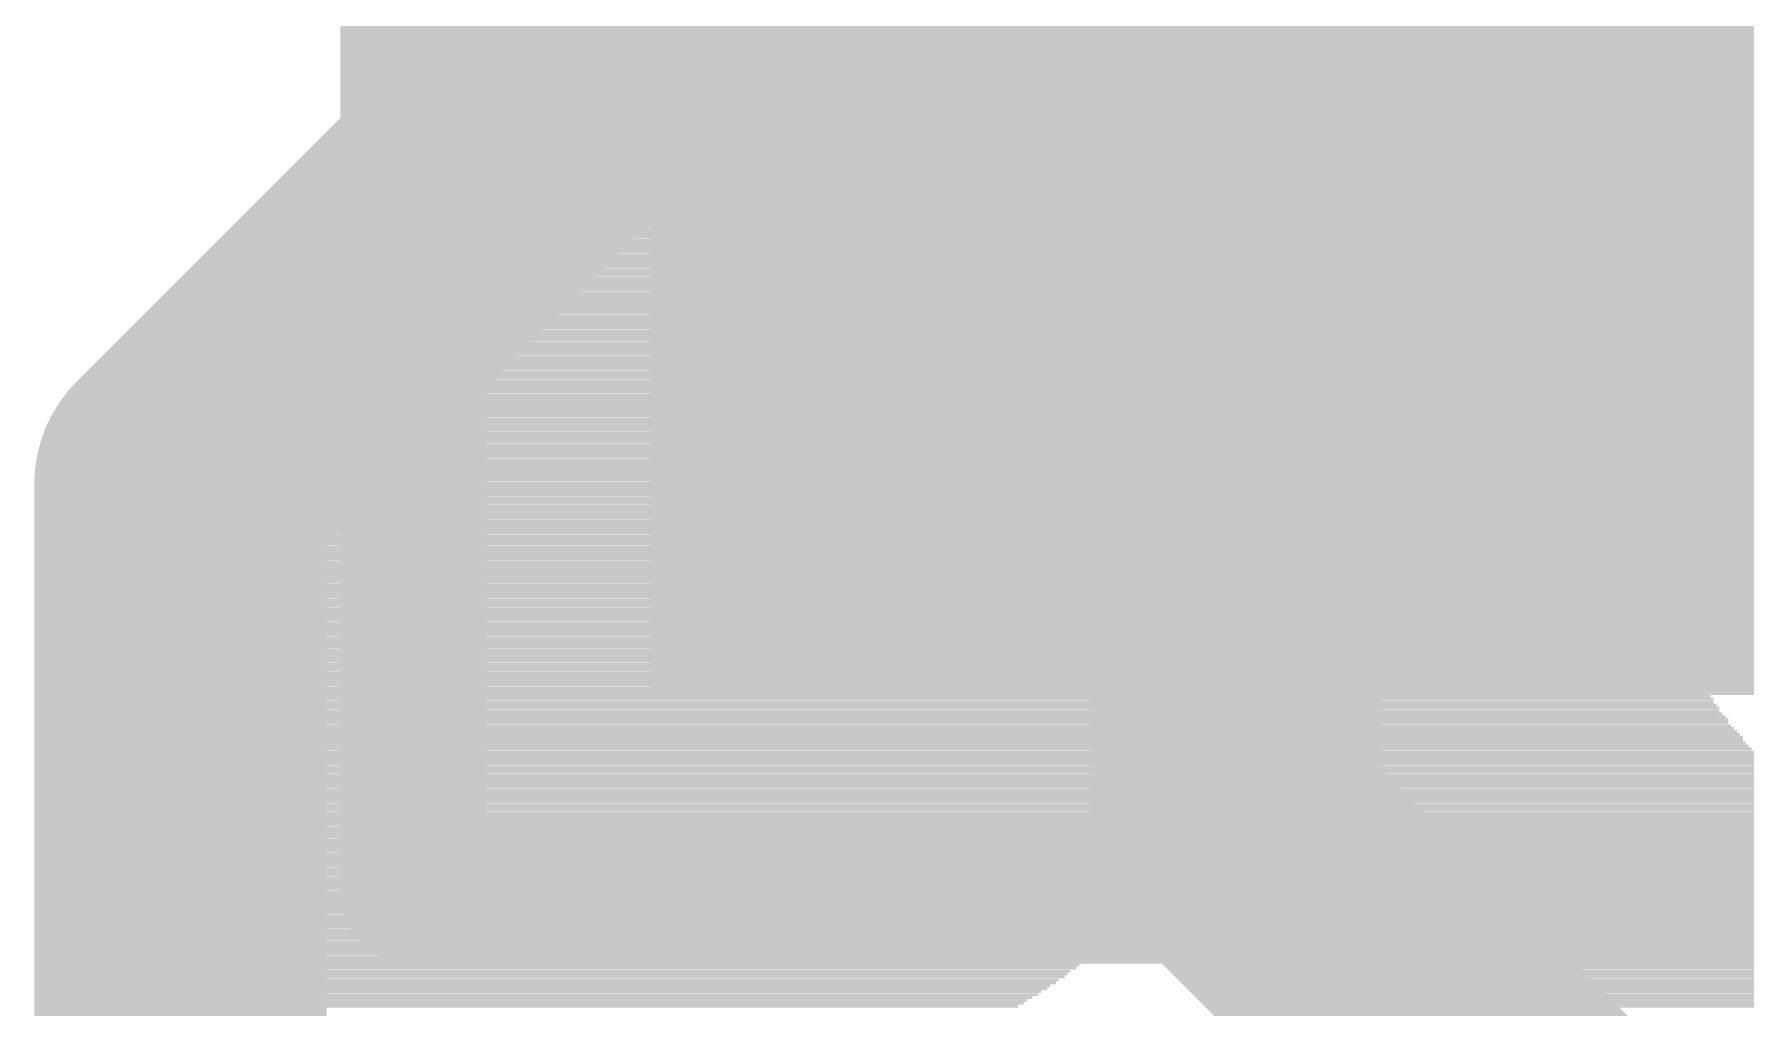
# Model space of a CAD drawing. Extents: x -0.1 to 38.1, y -0.1 to 36.4.
# Drawn here: x 6.223 to 7.71, y 25.472 to 26.318 of the extents above; entities that cross this region are included whole.
import ezdxf

# ---------------------------------------------------------------- set-up
doc = ezdxf.new("R2010")
doc.units = 0
for name, color, linetype in [('16', 132, 'CONTINUOUS'), ('21', 40, 'CONTINUOUS'), ('22', 6, 'CONTINUOUS'), ('52', 253, 'CONTINUOUS')]:
    doc.layers.add(name, color=color, linetype=linetype)

# ---------------------------------------------------------------- blocks, each defined once
blk = doc.blocks.new('RECT')
blk.add_solid([(-0.5, -0.5), (0.5, -0.5), (-0.5, 0.5), (0.5, 0.5)])

msp = doc.modelspace()

# ---------------------------------------------------------------- linework, layer by layer
at = {"layer": '16', "const_width": 0.254}
for points in [[(6.35, 25.927), (7.267, 26.844)], [(7.267, 26.844), (7.267, 25.626)], [(6.35, 22.733), (6.35, 25.927)], [(7.267, 25.626), (7.874, 25.019)]]:
    msp.add_lwpolyline(points, dxfattribs=at)
at = {"layer": '16', "const_width": 0.127}
for points in [[(6.4135, 25.927, 1), (6.2865, 25.927)], [(6.3051, 25.9719, 1), (6.3949, 25.8821)], [(7.3119, 25.6709, 1), (7.2221, 25.5811)], [(7.2035, 25.626, 1), (7.3305, 25.626)]]:
    msp.add_lwpolyline(points, format="xyb", dxfattribs=at)
at = {"layer": '22', "const_width": 0.127}
for points in [[(6.5525, 28.114), (6.5525, 25.574)], [(6.5525, 25.574), (10.2355, 25.574)]]:
    msp.add_lwpolyline(points, dxfattribs=at)
at = {"layer": '22', "const_width": 0.0635}
for points in [[(6.5525, 25.6058, 1), (6.5525, 25.5423)], [(6.5208, 25.574, 1), (6.5842, 25.574)]]:
    msp.add_lwpolyline(points, format="xyb", dxfattribs=at)
at = {"layer": '52', "const_width": 0.127}
for points in [[(7.144, 27.744), (7.144, 25.944)], [(7.644, 27.744), (7.644, 25.944)], [(7.144, 25.944), (7.644, 25.944)], [(7.644, 25.944), (9.144, 25.944)]]:
    msp.add_lwpolyline(points, dxfattribs=at)
at = {"layer": '52', "const_width": 0.0635}
for points in [[(7.144, 25.9758, 1), (7.144, 25.9123)], [(7.644, 25.9758, 1), (7.644, 25.9123)], [(7.644, 25.9123, 1), (7.644, 25.9758)], [(7.1123, 25.944, 1), (7.1757, 25.944)], [(7.6123, 25.944, 1), (7.6757, 25.944)]]:
    msp.add_lwpolyline(points, format="xyb", dxfattribs=at)

# ---------------------------------------------------------------- block references
at = {"layer": '16', "xscale": 1.016, "yscale": 2.2}
msp.add_blockref('RECT', (7.267, 26.844), dxfattribs=at)
at = {"layer": '21'}
for p, xscale, yscale in [((7.2402, 26.3168), 1.0262, 0.0024), ((7.2427, 26.3143), 1.026, 0.0024), ((7.244, 26.3118), 1.0286, 0.0026), ((7.2453, 26.3092), 1.0312, 0.0024), ((7.2466, 26.3067), 1.0338, 0.0026), ((7.2491, 26.3041), 1.0388, 0.0024), ((7.2504, 26.3016), 1.0414, 0.0024), ((7.2529, 26.2991), 1.0464, 0.0026), ((7.2542, 26.2965), 1.049, 0.0024), ((7.2567, 26.294), 1.054, 0.0026), ((7.2593, 26.2914), 1.0592, 0.0024), ((7.263, 26.2864), 1.0718, 0.0026), ((7.2668, 26.2838), 1.0794, 0.0024), ((7.2694, 26.2813), 1.0846, 0.0026), ((7.2732, 26.2787), 1.0922, 0.0024), ((7.277, 26.2762), 1.0998, 0.0024), ((7.2618, 26.2889), 1.0642, 0.0024), ((7.2936, 26.266), 1.143, 0.0024), ((7.2999, 26.2635), 1.1556, 0.0024), ((7.3063, 26.261), 1.1684, 0.0026), ((7.2796, 26.2737), 1.11, 0.0026), ((7.2846, 26.2711), 1.12, 0.0024), ((7.2897, 26.2686), 1.1302, 0.0026), ((7.0167, 26.2483), 0.6046, 0.0026), ((7.0141, 26.2457), 0.5994, 0.0024), ((7.0243, 26.2533), 0.6146, 0.0024), ((7.0218, 26.2508), 0.6096, 0.0024), ((7.0357, 26.2584), 0.6324, 0.0024), ((7.0306, 26.2559), 0.6222, 0.0026), ((7.6479, 26.2584), 0.5258, 0.0024), ((7.6631, 26.2559), 0.541, 0.0026), ((8.1863, 26.2533), 1.5772, 0.0024), ((8.1863, 26.2508), 1.5722, 0.0024), ((8.1864, 26.2483), 1.5672, 0.0026), ((8.1876, 26.2457), 1.5646, 0.0024), ((6.9964, 26.233), 0.5842, 0.0024), ((6.9938, 26.2305), 0.579, 0.0026), ((6.9989, 26.2356), 0.5842, 0.0026), ((7.0053, 26.2406), 0.5918, 0.0024), ((7.0027, 26.2381), 0.5866, 0.0024), ((7.0091, 26.2432), 0.5944, 0.0026), ((8.1876, 26.2432), 1.5594, 0.0026), ((8.1889, 26.2406), 1.557, 0.0024), ((8.1876, 26.2381), 1.5544, 0.0024), ((8.1876, 26.2356), 1.5494, 0.0026), ((8.1876, 26.233), 1.5494, 0.0024), ((8.1876, 26.2305), 1.5442, 0.0026), ((6.9773, 26.2178), 0.5664, 0.0026), ((6.9811, 26.2203), 0.5688, 0.0024), ((6.9862, 26.2254), 0.574, 0.0024), ((6.9849, 26.2229), 0.5714, 0.0026), ((6.99, 26.2279), 0.5766, 0.0024), ((8.1864, 26.2279), 1.5418, 0.0024), ((8.1864, 26.2254), 1.5418, 0.0024), ((8.1851, 26.2229), 1.5392, 0.0026), ((8.1863, 26.2203), 1.5366, 0.0024), ((8.1851, 26.2178), 1.5342, 0.0026), ((6.9608, 26.2025), 0.5588, 0.0024), ((6.9634, 26.2051), 0.5588, 0.0026), ((6.9659, 26.2076), 0.5588, 0.0024), ((6.9709, 26.2127), 0.5638, 0.0024), ((6.9697, 26.2102), 0.5614, 0.0026), ((6.9748, 26.2152), 0.5664, 0.0024), ((8.1787, 26.2025), 1.5264, 0.0024), ((8.1838, 26.2152), 1.5316, 0.0024), ((8.1838, 26.2127), 1.5316, 0.0024), ((8.1825, 26.2102), 1.529, 0.0026), ((8.1825, 26.2076), 1.529, 0.0024), ((8.1813, 26.2051), 1.5266, 0.0026), ((6.943, 26.1873), 0.5536, 0.0024), ((6.9455, 26.1898), 0.5536, 0.0024), ((6.9481, 26.1924), 0.5536, 0.0026), ((6.9506, 26.1949), 0.5536, 0.0024), ((6.9544, 26.1975), 0.5562, 0.0026), ((6.957, 26.2), 0.5562, 0.0024), ((8.1736, 26.1898), 1.5214, 0.0024), ((8.1736, 26.1873), 1.5214, 0.0024), ((8.1787, 26.2), 1.5264, 0.0024), ((8.1775, 26.1975), 1.524, 0.0026), ((8.1775, 26.1949), 1.524, 0.0024), ((8.1762, 26.1924), 1.5214, 0.0026), ((6.9252, 26.1721), 0.5486, 0.0026), ((6.9291, 26.1746), 0.5512, 0.0024), ((6.9316, 26.1771), 0.5512, 0.0024), ((6.9341, 26.1797), 0.551, 0.0026), ((6.9367, 26.1822), 0.5512, 0.0024), ((6.9392, 26.1848), 0.5512, 0.0026), ((8.166, 26.1721), 1.5162, 0.0026), ((8.1698, 26.1797), 1.5188, 0.0026), ((8.1686, 26.1771), 1.5164, 0.0024), ((8.1686, 26.1746), 1.5164, 0.0024), ((8.1724, 26.1848), 1.519, 0.0026), ((8.1724, 26.1822), 1.519, 0.0024), ((6.9074, 26.1568), 0.5536, 0.0024), ((6.9113, 26.1594), 0.5512, 0.0026), ((6.9138, 26.1619), 0.5512, 0.0024), ((6.9164, 26.1644), 0.5512, 0.0024), ((6.9189, 26.167), 0.5512, 0.0026), ((6.9214, 26.1695), 0.551, 0.0024), ((7.5183, 26.1594), 0.231, 0.0026), ((7.5158, 26.1568), 0.226, 0.0024), ((8.1622, 26.1644), 1.5138, 0.0024), ((7.5234, 26.1619), 0.2362, 0.0024), ((8.1648, 26.1695), 1.5138, 0.0024), ((8.1648, 26.167), 1.5138, 0.0026), ((8.2892, 26.1619), 1.2598, 0.0024), ((8.2917, 26.1594), 1.2496, 0.0026), ((8.293, 26.1568), 1.242, 0.0024), ((6.8909, 26.1416), 0.5562, 0.0026), ((6.8935, 26.1441), 0.5562, 0.0024), ((6.896, 26.1467), 0.5562, 0.0026), ((6.8998, 26.1492), 0.5536, 0.0024), ((6.9024, 26.1517), 0.5538, 0.0024), ((6.9049, 26.1543), 0.5536, 0.0026), ((7.5044, 26.1416), 0.2184, 0.0026), ((7.5082, 26.1467), 0.221, 0.0026), ((7.5069, 26.1441), 0.2184, 0.0024), ((7.5132, 26.1543), 0.226, 0.0026), ((7.512, 26.1517), 0.2236, 0.0024), ((7.5107, 26.1492), 0.221, 0.0024), ((8.2956, 26.1543), 1.237, 0.0026), ((8.2955, 26.1517), 1.2318, 0.0024), ((8.2981, 26.1492), 1.2268, 0.0024), ((8.2981, 26.1467), 1.2216, 0.0026), ((8.2981, 26.1441), 1.2166, 0.0024), ((8.2994, 26.1416), 1.2142, 0.0026), ((6.8745, 26.1263), 0.5588, 0.0024), ((6.877, 26.1289), 0.5588, 0.0026), ((6.8795, 26.1314), 0.5588, 0.0024), ((6.8833, 26.134), 0.5562, 0.0026), ((6.8859, 26.1365), 0.5562, 0.0024), ((6.8884, 26.139), 0.5562, 0.0024), ((7.498, 26.1289), 0.221, 0.0026), ((7.4967, 26.1263), 0.2184, 0.0024), ((7.5006, 26.134), 0.221, 0.0026), ((7.4993, 26.1314), 0.2184, 0.0024), ((7.5018, 26.1365), 0.2184, 0.0024), ((7.5044, 26.139), 0.2184, 0.0024), ((8.2994, 26.139), 1.209, 0.0024), ((8.3006, 26.1365), 1.2064, 0.0024), ((8.3007, 26.134), 1.2014, 0.0026), ((8.3006, 26.1314), 1.1962, 0.0024), ((8.3019, 26.1289), 1.1938, 0.0026), ((8.3019, 26.1263), 1.1886, 0.0024), ((6.8618, 26.1136), 0.5588, 0.0024), ((6.8643, 26.1162), 0.5588, 0.0026), ((6.8668, 26.1187), 0.5588, 0.0024), ((6.8694, 26.1213), 0.5588, 0.0026), ((6.8719, 26.1238), 0.5588, 0.0024), ((7.4916, 26.1162), 0.2234, 0.0026), ((7.4916, 26.1136), 0.2234, 0.0024), ((7.4929, 26.1187), 0.2208, 0.0024), ((7.4955, 26.1238), 0.221, 0.0024), ((7.4955, 26.1213), 0.221, 0.0026), ((6.8478, 26.0984), 0.5614, 0.0024), ((6.8503, 26.1009), 0.5612, 0.0024), ((6.8516, 26.1035), 0.5588, 0.0026), ((6.8541, 26.106), 0.5588, 0.0024), ((6.8567, 26.1086), 0.5588, 0.0026), ((6.8592, 26.1111), 0.5588, 0.0024), ((7.4841, 26.0984), 0.2286, 0.0024), ((7.4866, 26.1035), 0.2286, 0.0026), ((7.4853, 26.1009), 0.226, 0.0024), ((7.4878, 26.106), 0.226, 0.0024), ((7.4891, 26.1111), 0.2234, 0.0024), ((7.4891, 26.1086), 0.2234, 0.0026), ((6.8338, 26.0832), 0.5638, 0.0026), ((6.8351, 26.0857), 0.5614, 0.0024), ((6.8376, 26.0882), 0.5612, 0.0024), ((6.8401, 26.0908), 0.5612, 0.0026), ((6.8427, 26.0933), 0.5614, 0.0024), ((6.8452, 26.0959), 0.5612, 0.0026), ((7.4777, 26.0832), 0.2362, 0.0026), ((7.4789, 26.0882), 0.2336, 0.0024), ((7.4789, 26.0857), 0.2336, 0.0024), ((7.4815, 26.0908), 0.2336, 0.0026), ((7.4828, 26.0959), 0.2312, 0.0026), ((7.4828, 26.0933), 0.2312, 0.0024), ((6.8198, 26.0679), 0.5664, 0.0024), ((6.8224, 26.0705), 0.5664, 0.0026), ((6.8236, 26.073), 0.5638, 0.0024), ((6.8262, 26.0755), 0.5638, 0.0024), ((6.8287, 26.0781), 0.5638, 0.0026), ((6.8312, 26.0806), 0.5638, 0.0024), ((7.4713, 26.0679), 0.2488, 0.0024), ((7.4726, 26.0705), 0.2464, 0.0026), ((7.4739, 26.073), 0.2438, 0.0024), ((7.4751, 26.0781), 0.2412, 0.0026), ((7.4751, 26.0755), 0.2412, 0.0024), ((7.4764, 26.0806), 0.2386, 0.0024), ((6.8071, 26.0527), 0.5664, 0.0026), ((6.8097, 26.0552), 0.5664, 0.0024), ((6.8122, 26.0578), 0.5664, 0.0026), ((6.8148, 26.0628), 0.5664, 0.0024), ((6.8148, 26.0603), 0.5664, 0.0024), ((6.8173, 26.0654), 0.5664, 0.0026), ((7.465, 26.0552), 0.2566, 0.0024), ((7.465, 26.0527), 0.2566, 0.0026), ((7.4663, 26.0578), 0.254, 0.0026), ((7.4675, 26.0603), 0.2514, 0.0024), ((7.4688, 26.0628), 0.2488, 0.0024), ((7.4701, 26.0654), 0.2464, 0.0026), ((6.7957, 26.0374), 0.569, 0.0024), ((6.7982, 26.04), 0.5688, 0.0026), ((6.8008, 26.0451), 0.569, 0.0026), ((6.8008, 26.0425), 0.569, 0.0024), ((6.8033, 26.0476), 0.5688, 0.0024), ((6.8059, 26.0501), 0.569, 0.0024), ((7.4574, 26.0374), 0.2718, 0.0024), ((7.4586, 26.04), 0.2692, 0.0026), ((7.4599, 26.0425), 0.2666, 0.0024), ((7.4612, 26.0451), 0.2642, 0.0026), ((7.4625, 26.0476), 0.2616, 0.0024), ((7.4637, 26.0501), 0.259, 0.0024), ((6.7855, 26.0222), 0.574, 0.0024), ((6.7868, 26.0247), 0.5714, 0.0024), ((6.7893, 26.0273), 0.5714, 0.0026), ((6.7919, 26.0324), 0.5714, 0.0026), ((6.7919, 26.0298), 0.5714, 0.0024), ((6.7944, 26.0349), 0.5714, 0.0024), ((7.451, 26.0222), 0.2844, 0.0024), ((7.4523, 26.0247), 0.282, 0.0024), ((7.4536, 26.0273), 0.2794, 0.0026), ((7.4548, 26.0298), 0.2768, 0.0024), ((7.4561, 26.0349), 0.2742, 0.0024), ((7.4561, 26.0324), 0.2742, 0.0026), ((6.7779, 26.012), 0.574, 0.0024), ((6.7779, 26.0095), 0.574, 0.0024), ((6.7805, 26.0146), 0.574, 0.0026), ((6.783, 26.0171), 0.574, 0.0024), ((6.7842, 26.0197), 0.5714, 0.0026), ((7.4459, 26.0095), 0.2996, 0.0024), ((7.4472, 26.012), 0.2972, 0.0024), ((7.4472, 26.0146), 0.292, 0.0026), ((7.4485, 26.0171), 0.2896, 0.0024), ((7.4498, 26.0197), 0.287, 0.0026), ((6.7677, 25.9943), 0.579, 0.0026), ((6.769, 25.9968), 0.5764, 0.0024), ((6.7716, 26.0019), 0.5766, 0.0026), ((6.7716, 25.9993), 0.5766, 0.0024), ((6.7741, 26.0044), 0.5766, 0.0024), ((6.7754, 26.007), 0.574, 0.0026), ((7.4383, 25.9943), 0.3148, 0.0026), ((7.4396, 25.9968), 0.3124, 0.0024), ((7.4408, 25.9993), 0.3098, 0.0024), ((7.4421, 26.0019), 0.3072, 0.0026), ((7.4434, 26.0044), 0.3048, 0.0024), ((7.4447, 26.007), 0.3022, 0.0026), ((6.7589, 25.979), 0.5816, 0.0024), ((6.7614, 25.9816), 0.5816, 0.0026), ((6.7639, 25.9866), 0.5816, 0.0024), ((6.7627, 25.9841), 0.5792, 0.0024), ((6.7652, 25.9892), 0.579, 0.0026), ((6.7665, 25.9917), 0.5766, 0.0024), ((7.432, 25.979), 0.3328, 0.0024), ((7.4333, 25.9816), 0.3302, 0.0026), ((7.4345, 25.9841), 0.3276, 0.0024), ((7.4345, 25.9866), 0.3226, 0.0024), ((7.4358, 25.9892), 0.32, 0.0026), ((7.437, 25.9917), 0.3174, 0.0024), ((6.7512, 25.9638), 0.5866, 0.0026), ((6.7525, 25.9663), 0.5842, 0.0024), ((6.7551, 25.9714), 0.5842, 0.0024), ((6.7551, 25.9689), 0.5842, 0.0026), ((6.7563, 25.9739), 0.5816, 0.0024), ((6.7589, 25.9765), 0.5816, 0.0026), ((7.4243, 25.9638), 0.353, 0.0026), ((7.4256, 25.9663), 0.3504, 0.0024), ((7.4256, 25.9689), 0.3454, 0.0026), ((7.4269, 25.9714), 0.3428, 0.0024), ((7.4282, 25.9739), 0.3404, 0.0024), ((7.4294, 25.9765), 0.3378, 0.0026), ((6.7449, 25.9511), 0.5892, 0.0026), ((6.7449, 25.9485), 0.5892, 0.0024), ((6.7474, 25.9536), 0.5892, 0.0024), ((6.7487, 25.9587), 0.5866, 0.0024), ((6.7487, 25.9562), 0.5866, 0.0026), ((6.7512, 25.9612), 0.5866, 0.0024), ((7.4154, 25.9485), 0.3758, 0.0024), ((7.418, 25.9511), 0.3708, 0.0026), ((7.418, 25.9536), 0.3658, 0.0024), ((7.4193, 25.9562), 0.3632, 0.0026), ((7.4205, 25.9587), 0.3606, 0.0024), ((7.4231, 25.9612), 0.3556, 0.0024), ((6.7385, 25.9333), 0.5968, 0.0024), ((6.7398, 25.9358), 0.5942, 0.0024), ((6.7424, 25.9409), 0.5944, 0.0024), ((6.7411, 25.9384), 0.5918, 0.0026), ((6.7436, 25.946), 0.5918, 0.0024), ((6.7436, 25.9435), 0.5918, 0.0026), ((7.4066, 25.9333), 0.3988, 0.0024), ((7.4091, 25.9358), 0.3936, 0.0024), ((7.4104, 25.9384), 0.3912, 0.0026), ((7.4104, 25.9409), 0.386, 0.0024), ((7.4129, 25.9435), 0.381, 0.0026), ((7.4142, 25.946), 0.3784, 0.0024), ((6.7347, 25.9181), 0.6044, 0.0026), ((6.736, 25.9231), 0.602, 0.0024), ((6.736, 25.9206), 0.602, 0.0024), ((6.7373, 25.9282), 0.5994, 0.0024), ((6.7373, 25.9257), 0.5994, 0.0026), ((6.7385, 25.9308), 0.5968, 0.0026), ((7.3964, 25.9181), 0.4242, 0.0026), ((7.3989, 25.9206), 0.419, 0.0024), ((7.4002, 25.9231), 0.4164, 0.0024), ((7.4027, 25.9257), 0.4114, 0.0026), ((7.404, 25.9282), 0.4088, 0.0024), ((7.4053, 25.9308), 0.4012, 0.0026), ((6.7335, 25.9079), 0.6122, 0.0024), ((6.7347, 25.9054), 0.6146, 0.0026), ((6.7348, 25.913), 0.6096, 0.0026), ((6.7348, 25.9104), 0.6096, 0.0024), ((6.7347, 25.9155), 0.6044, 0.0024), ((7.3875, 25.9054), 0.452, 0.0026), ((7.3888, 25.9079), 0.4444, 0.0024), ((7.3913, 25.9104), 0.4394, 0.0024), ((7.3939, 25.913), 0.4344, 0.0026), ((7.3952, 25.9155), 0.4318, 0.0024), ((6.7347, 25.8927), 0.6298, 0.0026), ((6.736, 25.8901), 0.6324, 0.0024), ((6.7334, 25.8977), 0.6222, 0.0024), ((6.7347, 25.8952), 0.6248, 0.0024), ((6.7335, 25.9028), 0.6172, 0.0024), ((6.7347, 25.9003), 0.6196, 0.0026), ((7.3723, 25.8901), 0.4876, 0.0024), ((7.3748, 25.8927), 0.4826, 0.0026), ((7.3786, 25.8952), 0.4748, 0.0024), ((7.3811, 25.8977), 0.4698, 0.0024), ((7.3824, 25.9003), 0.4622, 0.0026), ((7.385, 25.9028), 0.4572, 0.0024), ((7.0167, 25.8774), 1.209, 0.0024), ((7.0167, 25.8749), 1.209, 0.0026), ((6.7411, 25.8825), 0.6528, 0.0024), ((7.0179, 25.88), 1.2064, 0.0026), ((6.7373, 25.8876), 0.64, 0.0026), ((6.7386, 25.885), 0.6426, 0.0024), ((7.3609, 25.8825), 0.5156, 0.0024), ((7.3659, 25.885), 0.5054, 0.0024), ((7.3697, 25.8876), 0.4978, 0.0026), ((7.0154, 25.8596), 1.2216, 0.0024), ((7.0154, 25.8647), 1.2166, 0.0024), ((7.0167, 25.8622), 1.2192, 0.0026), ((7.0167, 25.8698), 1.2142, 0.0024), ((7.0167, 25.8673), 1.2142, 0.0026), ((7.0167, 25.8723), 1.209, 0.0024), ((7.0154, 25.8469), 1.2318, 0.0024), ((7.0154, 25.8444), 1.2318, 0.0024), ((7.0154, 25.852), 1.2268, 0.0024), ((7.0154, 25.8495), 1.2268, 0.0026), ((7.0154, 25.8571), 1.2216, 0.0024), ((7.0167, 25.8546), 1.2242, 0.0026), ((7.0141, 25.8342), 1.2394, 0.0024), ((7.0154, 25.8317), 1.242, 0.0024), ((7.0154, 25.8292), 1.242, 0.0026), ((7.0154, 25.8393), 1.237, 0.0024), ((7.0154, 25.8368), 1.237, 0.0026), ((7.0154, 25.8419), 1.2318, 0.0026), ((7.0154, 25.819), 1.2522, 0.0024), ((7.0154, 25.8165), 1.2522, 0.0026), ((7.0154, 25.8266), 1.247, 0.0024), ((7.0154, 25.8241), 1.247, 0.0026), ((7.0154, 25.8215), 1.247, 0.0024), ((7.0154, 25.8038), 1.2624, 0.0026), ((7.0167, 25.8012), 1.265, 0.0024), ((7.0154, 25.8114), 1.2572, 0.0026), ((7.0154, 25.8088), 1.2572, 0.0024), ((7.0167, 25.8063), 1.2598, 0.0024), ((7.0167, 25.8139), 1.2548, 0.0024), ((7.0167, 25.7885), 1.275, 0.0024), ((7.018, 25.786), 1.2776, 0.0026), ((7.0167, 25.7961), 1.27, 0.0024), ((7.0167, 25.7936), 1.27, 0.0024), ((7.0179, 25.7911), 1.2724, 0.0026), ((7.0167, 25.7987), 1.265, 0.0026), ((7.0192, 25.7707), 1.2902, 0.0024), ((7.0179, 25.7809), 1.2826, 0.0024), ((7.0179, 25.7784), 1.2826, 0.0026), ((7.0192, 25.7758), 1.2852, 0.0024), ((7.0192, 25.7733), 1.2852, 0.0026), ((7.018, 25.7834), 1.2776, 0.0024), ((7.0192, 25.7631), 1.2954, 0.0024), ((7.0205, 25.7606), 1.298, 0.0026), ((7.0205, 25.758), 1.298, 0.0024), ((7.0217, 25.7555), 1.3004, 0.0024), ((7.0192, 25.7682), 1.2902, 0.0024), ((7.0205, 25.7657), 1.2928, 0.0026), ((6.863, 25.7428), 0.993, 0.0024), ((6.863, 25.7403), 0.993, 0.0026), ((7.0218, 25.753), 1.3056, 0.0026), ((6.8655, 25.7504), 0.993, 0.0024), ((6.8655, 25.7479), 0.993, 0.0026), ((6.8655, 25.7453), 0.993, 0.0024), ((7.5196, 25.7504), 0.3098, 0.0024), ((7.5209, 25.7479), 0.3124, 0.0026), ((7.5209, 25.7453), 0.3124, 0.0024), ((7.5234, 25.7428), 0.3124, 0.0024), ((7.5247, 25.7403), 0.315, 0.0026), ((6.8592, 25.7326), 0.9906, 0.0024), ((6.8592, 25.7301), 0.9906, 0.0024), ((6.8579, 25.7276), 0.988, 0.0026), ((6.8566, 25.725), 0.9854, 0.0024), ((6.8618, 25.7377), 0.9906, 0.0024), ((6.8618, 25.7352), 0.9906, 0.0026), ((7.5247, 25.7377), 0.315, 0.0024), ((7.5259, 25.7352), 0.3174, 0.0026), ((7.5285, 25.7326), 0.3174, 0.0024), ((7.5285, 25.7301), 0.3174, 0.0024), ((7.5298, 25.7276), 0.32, 0.0026), ((7.531, 25.725), 0.3224, 0.0024), ((6.849, 25.7098), 0.9804, 0.0026), ((6.8554, 25.7225), 0.988, 0.0026), ((6.8541, 25.7199), 0.9854, 0.0024), ((6.8529, 25.7174), 0.983, 0.0024), ((6.8529, 25.7149), 0.983, 0.0026), ((6.8516, 25.7123), 0.9804, 0.0024), ((7.5336, 25.7225), 0.3226, 0.0026), ((7.5336, 25.7199), 0.3226, 0.0024), ((7.5348, 25.7174), 0.325, 0.0024), ((7.5361, 25.7149), 0.3276, 0.0026), ((7.5386, 25.7123), 0.3276, 0.0024), ((7.5399, 25.7098), 0.3302, 0.0026), ((6.8427, 25.6971), 0.9728, 0.0026), ((6.8477, 25.7072), 0.9778, 0.0024), ((6.8477, 25.7047), 0.9778, 0.0024), ((6.8465, 25.7022), 0.9754, 0.0026), ((6.8452, 25.6996), 0.9728, 0.0024), ((7.5412, 25.7072), 0.3328, 0.0024), ((7.5412, 25.7047), 0.3328, 0.0024), ((7.5437, 25.7022), 0.3326, 0.0026), ((7.545, 25.6996), 0.3352, 0.0024), ((7.5463, 25.6971), 0.3378, 0.0026), ((6.8364, 25.6844), 0.9652, 0.0026), ((6.8351, 25.6818), 0.9626, 0.0024), ((6.8414, 25.6945), 0.9702, 0.0024), ((6.8414, 25.692), 0.9702, 0.0024), ((6.8401, 25.6895), 0.9676, 0.0026), ((6.8389, 25.6869), 0.9652, 0.0024), ((7.5475, 25.6945), 0.3402, 0.0024), ((7.5513, 25.692), 0.3428, 0.0024), ((7.5526, 25.6895), 0.3454, 0.0026), ((7.5539, 25.6869), 0.348, 0.0024), ((7.5577, 25.6844), 0.3504, 0.0026), ((7.559, 25.6818), 0.353, 0.0024), ((6.8287, 25.6691), 0.955, 0.0024), ((6.8274, 25.6666), 0.9524, 0.0024), ((6.8338, 25.6793), 0.96, 0.0024), ((6.8325, 25.6768), 0.9574, 0.0026), ((6.8313, 25.6742), 0.955, 0.0024), ((6.83, 25.6717), 0.9524, 0.0026), ((7.5615, 25.6793), 0.358, 0.0024), ((7.5653, 25.6768), 0.3656, 0.0026), ((7.8104, 25.6742), 0.8508, 0.0024), ((7.8104, 25.6717), 0.8508, 0.0026), ((7.8104, 25.6691), 0.8508, 0.0024), ((7.8129, 25.6666), 0.8508, 0.0024), ((6.8198, 25.6539), 0.9422, 0.0024), ((6.8186, 25.6514), 0.9398, 0.0026), ((6.8262, 25.6641), 0.95, 0.0026), ((6.8249, 25.6615), 0.9474, 0.0024), ((6.8236, 25.659), 0.9448, 0.0026), ((6.8224, 25.6564), 0.9424, 0.0024), ((7.8129, 25.6641), 0.8508, 0.0026), ((7.8142, 25.6615), 0.8534, 0.0024), ((7.8142, 25.659), 0.8534, 0.0026), ((7.8155, 25.6564), 0.8508, 0.0024), ((7.8168, 25.6539), 0.8534, 0.0024), ((7.8168, 25.6514), 0.8534, 0.0026), ((6.8122, 25.6412), 0.9322, 0.0024), ((6.8109, 25.6387), 0.9296, 0.0026), ((6.8096, 25.6361), 0.927, 0.0024), ((6.8173, 25.6488), 0.9372, 0.0024), ((6.816, 25.6463), 0.9346, 0.0026), ((6.8148, 25.6437), 0.9322, 0.0024), ((7.818, 25.6488), 0.8508, 0.0024), ((7.8193, 25.6463), 0.8534, 0.0026), ((7.8193, 25.6437), 0.8534, 0.0024), ((7.8193, 25.6412), 0.8534, 0.0024), ((7.8219, 25.6387), 0.8534, 0.0026), ((7.8219, 25.6361), 0.8534, 0.0024), ((6.8033, 25.626), 0.9194, 0.0026), ((6.802, 25.6234), 0.9168, 0.0024), ((6.8008, 25.6209), 0.9144, 0.0026), ((6.8084, 25.6336), 0.9246, 0.0026), ((6.8071, 25.631), 0.922, 0.0024), ((6.8058, 25.6285), 0.9194, 0.0024), ((7.8219, 25.6336), 0.8534, 0.0026), ((7.8244, 25.631), 0.8534, 0.0024), ((7.8244, 25.6285), 0.8534, 0.0024), ((7.8244, 25.626), 0.8534, 0.0026), ((7.8269, 25.6234), 0.8534, 0.0024), ((7.8269, 25.6209), 0.8534, 0.0026), ((6.7932, 25.6107), 0.9042, 0.0024), ((6.7919, 25.6082), 0.9016, 0.0026), ((6.7995, 25.6183), 0.9118, 0.0024), ((6.7982, 25.6158), 0.9092, 0.0024), ((6.7957, 25.6133), 0.9042, 0.0026), ((7.8269, 25.6183), 0.8534, 0.0024), ((7.8282, 25.6158), 0.856, 0.0024), ((7.8295, 25.6133), 0.8534, 0.0026), ((7.8295, 25.6107), 0.8534, 0.0024), ((7.8308, 25.6082), 0.856, 0.0026), ((6.7843, 25.5955), 0.8916, 0.0026), ((6.783, 25.5929), 0.889, 0.0024), ((6.7906, 25.6056), 0.899, 0.0024), ((6.7894, 25.6031), 0.8966, 0.0024), ((6.7881, 25.6006), 0.894, 0.0026), ((6.7868, 25.598), 0.8914, 0.0024), ((7.832, 25.6056), 0.8534, 0.0024), ((7.832, 25.6031), 0.8534, 0.0024), ((7.832, 25.6006), 0.8534, 0.0026), ((7.8346, 25.598), 0.8534, 0.0024), ((7.8346, 25.5955), 0.8534, 0.0026), ((7.8346, 25.5929), 0.8534, 0.0024), ((6.7741, 25.5802), 0.8762, 0.0024), ((6.7728, 25.5777), 0.8736, 0.0024), ((6.7817, 25.5904), 0.8864, 0.0024), ((6.7804, 25.5879), 0.8838, 0.0026), ((6.7792, 25.5853), 0.8814, 0.0024), ((6.7766, 25.5828), 0.8762, 0.0026), ((7.8371, 25.5904), 0.8534, 0.0024), ((7.8371, 25.5879), 0.8534, 0.0026), ((7.8371, 25.5853), 0.8534, 0.0024), ((7.8383, 25.5828), 0.8508, 0.0026), ((7.8396, 25.5802), 0.8534, 0.0024), ((7.8396, 25.5777), 0.8534, 0.0024), ((6.7652, 25.565), 0.8636, 0.0024), ((6.7639, 25.5625), 0.861, 0.0026), ((6.7716, 25.5752), 0.8712, 0.0026), ((6.7703, 25.5726), 0.8686, 0.0024), ((6.769, 25.5701), 0.866, 0.0026), ((6.7678, 25.5675), 0.8636, 0.0024), ((7.8409, 25.5752), 0.8508, 0.0026), ((7.8409, 25.5726), 0.8508, 0.0024), ((7.8422, 25.5701), 0.8534, 0.0026), ((7.8434, 25.5675), 0.8508, 0.0024), ((7.8434, 25.565), 0.8508, 0.0024), ((7.8434, 25.5625), 0.8508, 0.0026), ((6.7563, 25.5523), 0.8508, 0.0024), ((6.7551, 25.5498), 0.8484, 0.0026), ((6.7538, 25.5472), 0.8458, 0.0024), ((6.7614, 25.5599), 0.856, 0.0024), ((6.7601, 25.5574), 0.8534, 0.0026), ((6.7588, 25.5548), 0.8508, 0.0024), ((7.846, 25.5599), 0.8508, 0.0024), ((7.846, 25.5574), 0.8508, 0.0026), ((7.846, 25.5548), 0.8508, 0.0024), ((7.8473, 25.5523), 0.8484, 0.0024), ((7.8473, 25.5498), 0.8484, 0.0026), ((7.8485, 25.5472), 0.8508, 0.0024), ((6.7462, 25.5371), 0.8356, 0.0026), ((6.7449, 25.5345), 0.833, 0.0024), ((6.7436, 25.532), 0.8304, 0.0026), ((6.7525, 25.5447), 0.8432, 0.0026), ((6.75, 25.5421), 0.8382, 0.0024), ((6.7487, 25.5396), 0.8356, 0.0024), ((7.8498, 25.5447), 0.8484, 0.0026), ((7.8498, 25.5421), 0.8484, 0.0024), ((7.8498, 25.5396), 0.8484, 0.0024), ((7.8511, 25.5371), 0.8458, 0.0026), ((7.8523, 25.5345), 0.8482, 0.0024), ((7.8523, 25.532), 0.8482, 0.0026), ((6.736, 25.5218), 0.8204, 0.0024), ((6.7347, 25.5193), 0.8178, 0.0026), ((6.7335, 25.5167), 0.8154, 0.0024), ((6.7424, 25.5294), 0.828, 0.0024), ((6.7411, 25.5269), 0.8254, 0.0024), ((6.7386, 25.5244), 0.8204, 0.0026), ((7.8536, 25.5294), 0.8458, 0.0024), ((7.8536, 25.5269), 0.8458, 0.0024), ((7.8549, 25.5244), 0.8432, 0.0026), ((7.8549, 25.5218), 0.8432, 0.0024), ((7.8562, 25.5193), 0.8458, 0.0026), ((7.8574, 25.5167), 0.8432, 0.0024), ((6.7259, 25.5066), 0.8052, 0.0026), ((6.7233, 25.504), 0.8, 0.0024), ((6.7322, 25.5142), 0.8128, 0.0024), ((6.7296, 25.5117), 0.8076, 0.0026), ((6.7284, 25.5091), 0.8052, 0.0024), ((7.8574, 25.5142), 0.8432, 0.0024), ((7.8574, 25.5117), 0.8432, 0.0026), ((7.8587, 25.5091), 0.8408, 0.0024), ((7.8587, 25.5066), 0.8408, 0.0026), ((7.86, 25.504), 0.8382, 0.0024), ((6.7131, 25.4913), 0.7848, 0.0024), ((6.7119, 25.4888), 0.7824, 0.0024), ((6.722, 25.5015), 0.7974, 0.0024), ((6.7208, 25.499), 0.795, 0.0026), ((6.7182, 25.4964), 0.7898, 0.0024), ((6.717, 25.4939), 0.7874, 0.0026), ((7.8612, 25.5015), 0.8406, 0.0024), ((7.8612, 25.499), 0.8406, 0.0026), ((7.8625, 25.4964), 0.8382, 0.0024), ((7.8625, 25.4939), 0.8382, 0.0026), ((7.8638, 25.4913), 0.8356, 0.0024), ((7.8638, 25.4888), 0.8356, 0.0024), ((6.7017, 25.4786), 0.767, 0.0024), ((6.7004, 25.4761), 0.7644, 0.0024), ((6.6979, 25.4736), 0.7594, 0.0026), ((6.7093, 25.4863), 0.7772, 0.0026), ((6.708, 25.4837), 0.7746, 0.0024), ((6.7055, 25.4812), 0.7696, 0.0026), ((7.8638, 25.4863), 0.8356, 0.0026), ((7.865, 25.4837), 0.833, 0.0024), ((7.8663, 25.4812), 0.8356, 0.0026), ((7.8676, 25.4786), 0.8332, 0.0024), ((7.8676, 25.4761), 0.8332, 0.0024), ((7.8676, 25.4736), 0.8332, 0.0026)]:
    msp.add_blockref('RECT', p, dxfattribs=dict(at, xscale=xscale, yscale=yscale))

doc.saveas('drawing.dxf')
